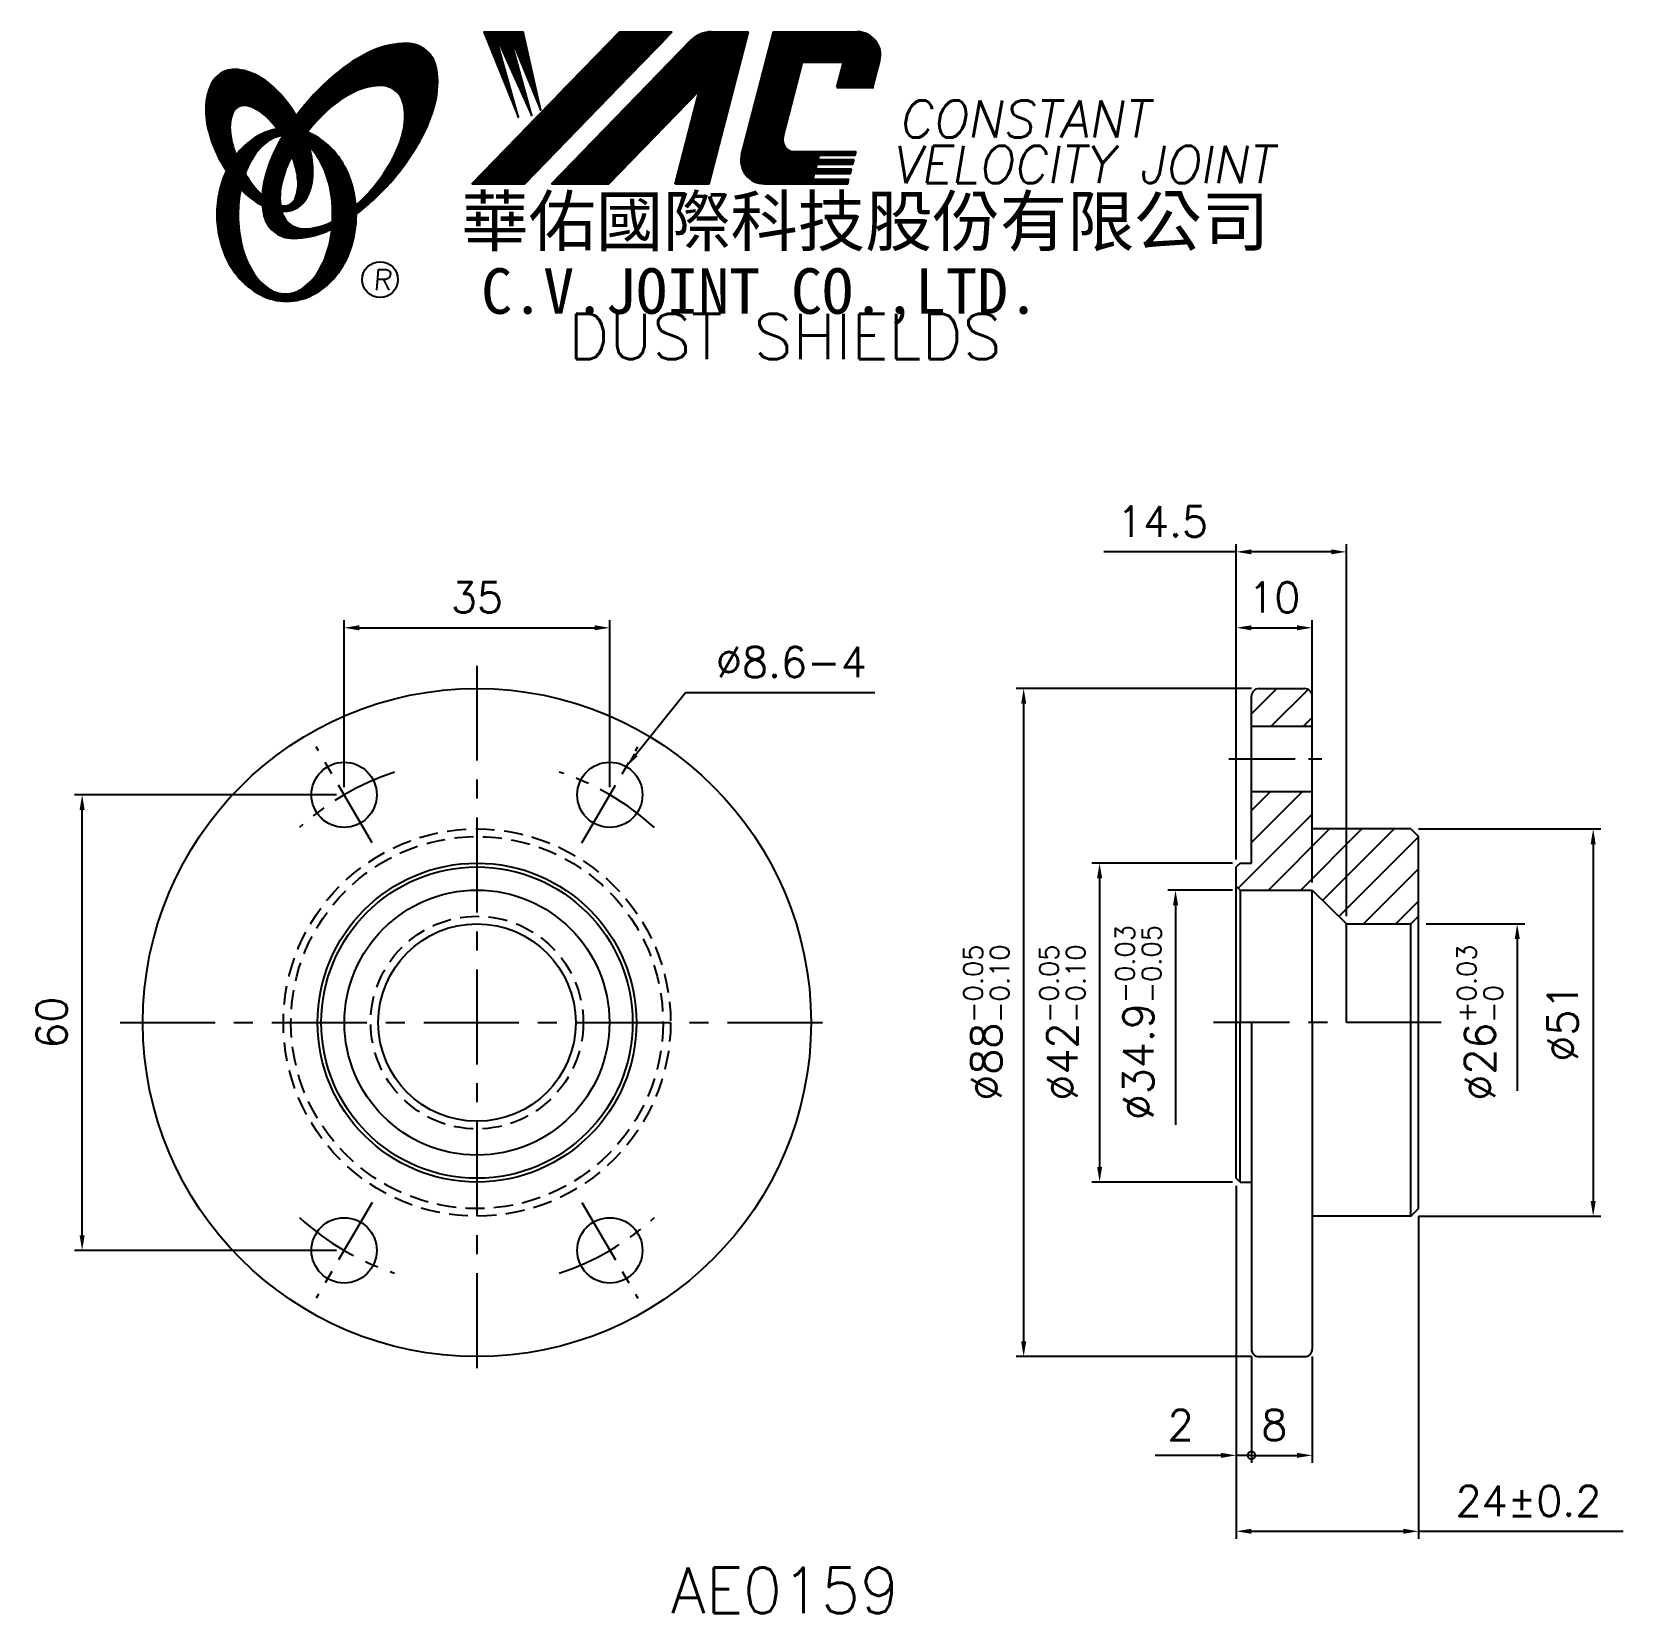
# Model space of a CAD drawing. Extents: x 68 to 277, y 4 to 212.
import ezdxf
from ezdxf.enums import TextEntityAlignment as Align

# ---------------------------------------------------------------- set-up
doc = ezdxf.new("R2010")
doc.units = 0
doc.header["$LTSCALE"] = 10
doc.header["$MEASUREMENT"] = 0
doc.linetypes.add('CENTER', pattern=[2, 1.25, -0.25, 0.25, -0.25])
doc.linetypes.add('HIDDEN', pattern=[0.375, 0.25, -0.125])
doc.layers.get('0').update_dxf_attribs({"linetype": 'CONTINUOUS'})
doc.layers.get('DEFPOINTS').update_dxf_attribs({"linetype": 'CONTINUOUS'})
doc.layers.add('4', color=4, linetype='CONTINUOUS')
doc.styles.add('CHINA', font='KAIU.TTF')
doc.styles.add('ITALICC', font='simplex.shx')
doc.dimstyles.new('STANDARD$0', dxfattribs={"dimtxt": 4, "dimasz": 2, "dimexe": 1, "dimexo": 1, "dimgap": 2, "dimtad": 1, "dimdec": 4, "dimzin": 10, "dimtxsty": 'ITALICC', "dimcen": 2, "dimclrd": 5, "dimclre": 5, "dimclrt": 18, "dimaunit": 1, "dimazin": 3, "dimtp": 0.1, "dimtfac": 0.7, "dimtdec": 4, "dimtmove": 0, "dimatfit": 3, "dimtolj": 1, "dimtzin": 10})
doc.dimstyles.new('STANDARD$7', dxfattribs={"dimtxt": 4, "dimasz": 2, "dimexe": 1, "dimexo": 1, "dimgap": 2, "dimtad": 1, "dimdec": 4, "dimzin": 10, "dimtxsty": 'ITALICC', "dimcen": -2, "dimclrd": 5, "dimclre": 5, "dimclrt": 18, "dimaunit": 1, "dimazin": 3, "dimtp": 2, "dimtfac": 0.75, "dimtdec": 4, "dimtmove": 0, "dimatfit": 3, "dimtolj": 1, "dimtzin": 10})
pattern_1 = [(45, (-8.511404, 4.563259), (-0.00883883476, 0.00883883476), [])]
pattern_2 = [(45, (160.079141, -31.741151), (-0.00727476112, 0.00727476112), [])]

# ---------------------------------------------------------------- blocks, each defined once
blk = doc.blocks.new('*D24')
at = {"color": 5, "linetype": 'BYBLOCK'}
for p, q in [((108.73, 112.5), (108.73, 134.5)), ((143.73, 112.5), (143.73, 134.5)), ((110.73, 133.5), (141.73, 133.5))]:
    blk.add_line(p, q, dxfattribs=at)
for points in [[(110.73, 133.83), (110.73, 133.17), (108.73, 133.5)], [(141.73, 133.83), (141.73, 133.17), (143.73, 133.5)]]:
    blk.add_solid(points, dxfattribs=at)
at = {"layer": 'DEFPOINTS', "color": 0, "linetype": 'BYBLOCK'}
for p in [(143.73, 133.5), (108.73, 111.5), (143.73, 111.5)]:
    blk.add_point(p, dxfattribs=at)
at = {"color": 18, "linetype": 'BYBLOCK', "insert": (126.23, 137.5), "char_height": 4, "attachment_point": 5, "style": 'ITALICC'}
blk.add_mtext('\\A1;35', dxfattribs=at)
blk = doc.blocks.new('*D25')
at = {"color": 5, "linetype": 'BYBLOCK'}
for p, q in [((107.73, 111.5), (73.23, 111.5)), ((74.23, 53.5), (74.23, 109.5)), ((107.73, 51.5), (73.23, 51.5))]:
    blk.add_line(p, q, dxfattribs=at)
for points in [[(73.9, 109.5), (74.57, 109.5), (74.23, 111.5)], [(73.9, 53.5), (74.57, 53.5), (74.23, 51.5)]]:
    blk.add_solid(points, dxfattribs=at)
at = {"layer": 'DEFPOINTS', "color": 0, "linetype": 'BYBLOCK'}
for p in [(74.23, 111.5), (108.73, 111.5), (108.73, 51.5)]:
    blk.add_point(p, dxfattribs=at)
at = {"color": 18, "linetype": 'BYBLOCK', "insert": (70.23, 81.5), "char_height": 4, "attachment_point": 5, "rotation": 90, "style": 'ITALICC'}
blk.add_mtext('\\A1;60', dxfattribs=at)
blk = doc.blocks.new('*D26')
at = {"color": 5, "linetype": 'BYBLOCK'}
for p, q in [((226.23, 103), (226.23, 134.5)), ((236.23, 99.95), (236.23, 134.5)), ((228.23, 133.5), (234.23, 133.5))]:
    blk.add_line(p, q, dxfattribs=at)
for points in [[(228.23, 133.83), (228.23, 133.17), (226.23, 133.5)], [(234.23, 133.83), (234.23, 133.17), (236.23, 133.5)]]:
    blk.add_solid(points, dxfattribs=at)
at = {"layer": 'DEFPOINTS', "color": 0, "linetype": 'BYBLOCK'}
for p in [(236.23, 133.5), (226.23, 102), (236.23, 98.95)]:
    blk.add_point(p, dxfattribs=at)
at = {"color": 18, "linetype": 'BYBLOCK', "insert": (231.23, 137.5), "char_height": 4, "attachment_point": 5, "style": 'ITALICC'}
blk.add_mtext('\\A1;10', dxfattribs=at)
blk = doc.blocks.new('*D27')
at = {"color": 5, "linetype": 'BYBLOCK'}
for p, q in [((226.23, 143.5), (208.8, 143.5)), ((226.23, 103), (226.23, 144.5)), ((238.73, 143.5), (228.23, 143.5)), ((240.73, 95.5), (240.73, 144.5))]:
    blk.add_line(p, q, dxfattribs=at)
for points in [[(228.23, 143.83), (228.23, 143.17), (226.23, 143.5)], [(238.73, 143.83), (238.73, 143.17), (240.73, 143.5)]]:
    blk.add_solid(points, dxfattribs=at)
at = {"layer": 'DEFPOINTS', "color": 0, "linetype": 'BYBLOCK'}
for p in [(226.23, 143.5), (226.23, 102), (240.73, 94.5)]:
    blk.add_point(p, dxfattribs=at)
at = {"color": 18, "linetype": 'BYBLOCK', "insert": (216.52, 147.5), "char_height": 4, "attachment_point": 5, "style": 'ITALICC'}
blk.add_mtext('\\A1;14.5', dxfattribs=at)
blk = doc.blocks.new('*D28')
at = {"color": 5, "linetype": 'BYBLOCK'}
for p, q in [((228.23, 125.5), (197.23, 125.5)), ((198.23, 123.5), (198.23, 39.5)), ((228.23, 37.5), (197.23, 37.5))]:
    blk.add_line(p, q, dxfattribs=at)
for points in [[(197.9, 123.5), (198.57, 123.5), (198.23, 125.5)], [(197.9, 39.5), (198.57, 39.5), (198.23, 37.5)]]:
    blk.add_solid(points, dxfattribs=at)
at = {"layer": 'DEFPOINTS', "color": 0, "linetype": 'BYBLOCK'}
for p in [(229.23, 125.5), (198.23, 37.5), (229.23, 37.5)]:
    blk.add_point(p, dxfattribs=at)
at = {"color": 18, "linetype": 'BYBLOCK', "insert": (193.32, 81.5), "char_height": 4, "attachment_point": 5, "rotation": 90, "style": 'ITALICC'}
blk.add_mtext('\\A1;∅88\\H2.5\\S-0.05^ -0.10', dxfattribs=at)
blk = doc.blocks.new('*D29')
at = {"color": 5, "linetype": 'BYBLOCK'}
for p, q in [((250.23, 107), (274.23, 107)), ((273.23, 105), (273.23, 58)), ((250.23, 56), (274.23, 56))]:
    blk.add_line(p, q, dxfattribs=at)
for points in [[(272.9, 105), (273.57, 105), (273.23, 107)], [(272.9, 58), (273.57, 58), (273.23, 56)]]:
    blk.add_solid(points, dxfattribs=at)
at = {"layer": 'DEFPOINTS', "color": 0, "linetype": 'BYBLOCK'}
for p in [(249.23, 107), (249.23, 56), (273.23, 56)]:
    blk.add_point(p, dxfattribs=at)
at = {"color": 18, "linetype": 'BYBLOCK', "insert": (269.23, 81.5), "char_height": 4, "attachment_point": 5, "rotation": 90, "style": 'ITALICC'}
blk.add_mtext('\\A1;∅51', dxfattribs=at)
blk = doc.blocks.new('_DOTSMALL')
at = {"color": 0, "linetype": 'BYBLOCK', "const_width": 0.5}
blk.add_lwpolyline([(-0.0625, 0, 1), (0.0625, 0, 1)], format="xyb", close=True, dxfattribs=at)
blk = doc.blocks.new('*D30')
at = {"color": 5, "linetype": 'BYBLOCK'}
for p, q in [((226.23, 60), (226.23, 23.5)), ((228.23, 37.5), (228.23, 23.5)), ((224.23, 24.5), (215.57, 24.5)), ((228.23, 24.5), (226.23, 24.5)), ((228.23, 24.5), (230.23, 24.5))]:
    blk.add_line(p, q, dxfattribs=at)
blk.add_solid([(224.23, 24.83), (224.23, 24.17), (226.23, 24.5)], dxfattribs=at)
at = {"layer": 'DEFPOINTS', "color": 0, "linetype": 'BYBLOCK'}
for p in [(226.23, 61), (228.23, 38.5), (226.23, 24.5)]:
    blk.add_point(p, dxfattribs=at)
at = {"color": 5, "linetype": 'BYBLOCK', "xscale": 2, "yscale": 2, "zscale": 2, "rotation": 180}
blk.add_blockref('_DOTSMALL', (228.23, 24.5), dxfattribs=at)
at = {"color": 18, "linetype": 'BYBLOCK', "insert": (218.9, 28.5), "char_height": 4, "attachment_point": 5, "style": 'ITALICC'}
blk.add_mtext('\\A1;2', dxfattribs=at)
blk = doc.blocks.new('*D31')
at = {"color": 5, "linetype": 'BYBLOCK'}
for p, q in [((225.73, 98.95), (217.23, 98.95)), ((218.23, 96.95), (218.23, 68.05))]:
    blk.add_line(p, q, dxfattribs=at)
blk.add_solid([(217.9, 96.95), (218.57, 96.95), (218.23, 98.95)], dxfattribs=at)
at = {"layer": 'DEFPOINTS', "color": 0, "linetype": 'BYBLOCK'}
for p in [(218.23, 98.95), (226.73, 98.95), (226.23, 64.05)]:
    blk.add_point(p, dxfattribs=at)
at = {"color": 18, "linetype": 'BYBLOCK', "insert": (213.32, 81.5), "char_height": 4, "attachment_point": 5, "rotation": 90, "style": 'ITALICC'}
blk.add_mtext('\\A1;∅34.9\\H2.5\\S-0.03^ -0.05', dxfattribs=at)
blk = doc.blocks.new('*D32')
at = {"color": 5, "linetype": 'BYBLOCK'}
for p, q in [((225.73, 102.5), (207.23, 102.5)), ((208.23, 100.5), (208.23, 62.5)), ((225.73, 60.5), (207.23, 60.5))]:
    blk.add_line(p, q, dxfattribs=at)
for points in [[(207.9, 100.5), (208.57, 100.5), (208.23, 102.5)], [(207.9, 62.5), (208.57, 62.5), (208.23, 60.5)]]:
    blk.add_solid(points, dxfattribs=at)
at = {"layer": 'DEFPOINTS', "color": 0, "linetype": 'BYBLOCK'}
for p in [(226.73, 102.5), (208.23, 60.5), (226.73, 60.5)]:
    blk.add_point(p, dxfattribs=at)
at = {"color": 18, "linetype": 'BYBLOCK', "insert": (203.32, 81.5), "char_height": 4, "attachment_point": 5, "rotation": 90, "style": 'ITALICC'}
blk.add_mtext('\\A1;∅42\\H2.5\\S-0.05^ -0.10', dxfattribs=at)
blk = doc.blocks.new('*D33')
at = {"color": 5, "linetype": 'BYBLOCK'}
for p, q in [((226.23, 60), (226.23, 13.5)), ((250.23, 56), (250.23, 13.5)), ((228.23, 14.5), (248.23, 14.5)), ((250.23, 14.5), (277.19, 14.5))]:
    blk.add_line(p, q, dxfattribs=at)
for points in [[(228.23, 14.83), (228.23, 14.17), (226.23, 14.5)], [(248.23, 14.83), (248.23, 14.17), (250.23, 14.5)]]:
    blk.add_solid(points, dxfattribs=at)
at = {"layer": 'DEFPOINTS', "color": 0, "linetype": 'BYBLOCK'}
for p in [(226.23, 61), (250.23, 57), (250.23, 14.5)]:
    blk.add_point(p, dxfattribs=at)
at = {"color": 18, "linetype": 'BYBLOCK', "insert": (264.71, 18.5), "char_height": 4, "attachment_point": 5, "style": 'ITALICC'}
blk.add_mtext('\\A1;24±0.2', dxfattribs=at)
blk = doc.blocks.new('*D34')
at = {"color": 5, "linetype": 'BYBLOCK'}
for p, q in [((228.23, 37.5), (228.23, 23.5)), ((236.23, 37.5), (236.23, 23.5)), ((228.23, 24.5), (234.23, 24.5))]:
    blk.add_line(p, q, dxfattribs=at)
blk.add_solid([(234.23, 24.83), (234.23, 24.17), (236.23, 24.5)], dxfattribs=at)
at = {"layer": 'DEFPOINTS', "color": 0, "linetype": 'BYBLOCK'}
for p in [(228.23, 38.5), (236.23, 38.5), (236.23, 24.5)]:
    blk.add_point(p, dxfattribs=at)
at = {"color": 5, "linetype": 'BYBLOCK', "xscale": 2, "yscale": 2, "zscale": 2, "rotation": 180}
blk.add_blockref('_DOTSMALL', (228.23, 24.5), dxfattribs=at)
at = {"color": 18, "linetype": 'BYBLOCK', "insert": (231.23, 28.5), "char_height": 4, "attachment_point": 5, "style": 'ITALICC'}
blk.add_mtext('\\A1;8', dxfattribs=at)
blk = doc.blocks.new('*D35')
at = {"color": 5, "linetype": 'BYBLOCK'}
for p, q in [((251.23, 94.5), (264.23, 94.5)), ((263.23, 92.5), (263.23, 72.5))]:
    blk.add_line(p, q, dxfattribs=at)
blk.add_solid([(262.9, 92.5), (263.57, 92.5), (263.23, 94.5)], dxfattribs=at)
at = {"layer": 'DEFPOINTS', "color": 0, "linetype": 'BYBLOCK'}
for p in [(250.23, 94.5), (263.23, 94.5), (250.23, 68.5)]:
    blk.add_point(p, dxfattribs=at)
at = {"color": 18, "linetype": 'BYBLOCK', "insert": (258.32, 81.5), "char_height": 4, "attachment_point": 5, "rotation": 90, "style": 'ITALICC'}
blk.add_mtext('\\A1;∅26\\H2.5\\S+0.03^ -0', dxfattribs=at)

msp = doc.modelspace()

# ---------------------------------------------------------------- hatches: boundary and pattern name
at = {"layer": '4', "linetype": 'CONTINUOUS'}
h = msp.add_hatch(dxfattribs=at)
h.set_pattern_fill('ANSI31', color=5, scale=0.1, style=0)
h.set_pattern_definition(pattern_1)
h.paths.add_polyline_path([(151.9473, 211.99424), (144.98999, 211.99424), (125.57339, 191.99048), (132.53069, 191.99048)])
h.paths.add_polyline_path([(155.49419, 204.22867), (152.31382, 191.99048), (156.7948, 191.99048), (161.99324, 211.99424), (157.09651, 211.99424, 0.202785967), (154.36244, 210.83782), (136.06831, 191.99048), (143.61522, 191.99048)])
h.paths.add_polyline_path([(169.1213, 207.99582), (174.51502, 207.99582), (173.646, 204.65181), (178.36282, 204.65181), (179.27954, 208.17937, 0.490800957), (176.32934, 211.99424), (165.29502, 211.99424), (161.08797, 195.80535, 0.490800957), (164.03817, 191.99048), (175.07248, 191.99048), (175.22693, 192.58479), (170.51011, 192.58479), (170.70348, 193.32888), (175.4203, 193.32888), (175.57886, 193.93902), (170.86204, 193.93902), (171.02328, 194.55949), (175.7401, 194.55949), (175.89628, 195.16048), (171.17946, 195.16048), (171.33626, 195.76385), (176.05308, 195.76385), (176.16981, 196.21305), (168.03007, 196.21305, -0.490800957), (166.55497, 198.12048)])
h = msp.add_hatch(dxfattribs=at)
h.set_pattern_fill('ANSI31', color=1, scale=0.1, style=0)
h.set_pattern_definition(pattern_1)
h.paths.add_polyline_path([(132.30537, 211.99424), (127.12804, 211.99424), (131.6988, 200.6905), (128.63286, 211.64848), (133.4676, 200.92616), (130.51959, 211.64848), (134.64681, 201.63313)])
h = msp.add_hatch(dxfattribs=at)
h.set_pattern_fill('ANSI31', color=5, scale=0.082305, style=0)
h.set_pattern_definition([(45, (-8.511404, 4.563259), (-0.00727476112, 0.00727476112), [])])
h.paths.add_polyline_path([(113.52407, 204.93176, -0.172879177), (115.46554, 204.2732, -0.172879177), (116.55284, 202.53515, -0.104527385), (116.58061, 199.20695, -0.065680101), (115.41108, 195.805, -0.051823203), (112.97067, 191.96261, -0.044272532), (110.29569, 189.13627, -0.020203161), (110.34928, 187.99836, 0.006517006), (110.75383, 188.31043, 0.049863361), (115.30725, 192.72349, 0.049863361), (118.89689, 197.95066, 0.063682799), (120.71793, 202.578, 0.103597411), (120.90723, 207.16198, 0.177892575), (119.55862, 209.53225, 0.177892575), (116.99623, 210.46558, 0.103597411), (112.50843, 209.51254, 0.063682799), (108.25069, 206.94346, 0.049863361), (103.69727, 202.5304, 0.016070017), (102.42657, 200.92409, -0.007061632), (102.67385, 200.48706, -0.031648676), (103.62644, 198.45048, -0.008069351), (104.05834, 199.01479, -0.051823203), (107.23672, 202.27325, -0.065680101), (110.27865, 204.1936, -0.104527385)])
h.paths.add_polyline_path([(100.4484, 191.77045, -0.065680101), (101.61793, 195.1724, -0.006063428), (101.86187, 195.64742, 0.027613469), (101.13503, 197.23549, 0.017011252), (100.60161, 198.17046, 0.007829282), (100.10763, 197.30323, 0.063682799), (98.28659, 192.67589, 0.103597411), (98.09729, 188.09192, 0.177892575), (99.44589, 185.72164, 0.177892575), (102.00829, 184.78831, 0.103597411), (106.49608, 185.74136, 0.008811776), (107.12305, 186.03143, 0.013922709), (107.20038, 187.00124, -0.009086703), (106.75036, 186.7838, -0.104527385), (103.50494, 186.04564, -0.172879177), (101.56347, 186.7042, -0.172879177), (100.47617, 188.44225, -0.104527385)])
h = msp.add_hatch(dxfattribs=at)
h.set_pattern_fill('ANSI31', color=3, scale=0.082305, style=0)
h.set_pattern_definition(pattern_2)
h.paths.add_polyline_path([(97.72756, 205.9826, 0.106488277), (94.78568, 207.02117, 0.158297415), (92.69548, 206.62613, 0.158297415), (91.23615, 205.07844, 0.106488277), (90.52534, 202.04067, 0.071723199), (90.94339, 198.72772, 0.058080454), (92.48837, 194.91233, 0.058080454), (94.86942, 191.55454, 0.071723199), (97.43466, 189.41679, 0.020895977), (97.97484, 189.1148, -0.030777155), (97.95894, 190.49102, -0.042059526), (96.86258, 191.65378, -0.04691039), (95.24342, 194.13493, -0.04691039), (94.11514, 196.87441, -0.060581117), (93.71303, 199.13648, -0.10187153), (94.02465, 201.22468, -0.185892489), (94.80474, 202.11632, -0.185892489), (95.98139, 202.25444, -0.10187153), (97.87904, 201.3289, -0.060581117), (99.51587, 199.71663, -0.04691039), (101.13503, 197.23549, -0.04691039), (102.26331, 194.496, -0.060581117), (102.66541, 192.23393, -0.10187153), (102.35379, 190.14573, -0.185892489), (101.5737, 189.25409, -0.185892489), (100.39706, 189.11597, -0.002013383), (100.35626, 189.12659, 0.021593804), (100.47617, 188.44225, 0.006477741), (100.49418, 188.36522, 0.14950097), (102.46673, 188.77326, 0.158297415), (103.92607, 190.32095, 0.106488277), (104.63688, 193.35871, 0.071723199), (104.21883, 196.67167, 0.058080454), (102.67385, 200.48706, 0.058080454), (100.2928, 203.84485, 0.071723199)])
h = msp.add_hatch(dxfattribs=at)
h.set_pattern_fill('ANSI31', color=1, scale=0.082305, style=0)
h.set_pattern_definition(pattern_2)
h.paths.add_polyline_path([(98.82119, 197.65915, -0.120168026), (100.51298, 198.31254, 0.016865385), (99.91322, 199.19528, 0.076648372), (97.75699, 198.47636, 0.104809576), (94.67254, 195.96326, 0.005838257), (94.50559, 195.75106, 0.028089978), (95.24342, 194.13493, 0.014237292), (95.68554, 193.34988, -0.045767751), (96.61072, 195.28672, -0.106890197)])
h.paths.add_polyline_path([(94.78982, 187.90453, -0.048711043), (95.11992, 191.28487, -0.007865741), (94.86942, 191.55454, -0.037695478), (93.23354, 193.6733, 0.03042545), (92.70821, 192.36932, 0.080710289), (91.98278, 187.90453, 0.080710289), (92.70821, 183.43974, 0.089265679), (94.67254, 179.8458, 0.104809576), (97.75699, 177.3327, 0.11926607), (101.16618, 176.50776, 0.11926607), (104.57538, 177.3327, 0.104809576), (107.65983, 179.8458, 0.089265679), (109.62415, 183.43974, 0.080710289), (110.34959, 187.90453, 0.080710289), (109.62415, 192.36932, 0.089265679), (107.65983, 195.96326, 0.104809576), (104.57538, 198.47636, 0.025513357), (103.88214, 198.78911, 0.004818181), (103.62644, 198.45048, -0.023722145), (104.16765, 196.85373, -0.065307489), (105.40283, 195.28672, -0.073950765), (106.71529, 192.08899, -0.060532391), (107.22374, 187.90453, -0.060532391), (106.71529, 183.72007, -0.073950765), (105.40283, 180.52234, -0.106890197), (103.19237, 178.14991, -0.153118262), (101.00678, 177.46454, -0.153118262), (98.82119, 178.14991, -0.106890197), (96.61072, 180.52234, -0.073950765), (95.29827, 183.72007, -0.060532391)])
h = msp.add_hatch(dxfattribs=at)
h.set_pattern_fill('ANSI31', color=5, scale=24, style=0)
h.set_pattern_definition([(45, (-21.246, 4.2123), (-2.12132, 2.12132), [])])
h.paths.add_polyline_path([(236.23342, 120.53126), (236.23342, 124.50015, 0.414213562), (235.23342, 125.50015), (229.23342, 125.50015, 0.414213562), (228.23342, 124.50015), (228.23342, 120.53126)])
h.paths.add_polyline_path([(236.23342, 107.00015), (236.23342, 111.93126), (228.23342, 111.93126), (228.23342, 102.50015), (226.73342, 102.50015), (226.23342, 102.00015), (226.23342, 99.45015), (226.73342, 98.95015), (236.23342, 98.95015), (240.73342, 94.50015), (249.23342, 94.50015), (250.23342, 95.50015), (250.23342, 106.00015), (249.23342, 107.00015)])

# ---------------------------------------------------------------- linework, layer by layer
at = {"layer": '4', "color": 5, "linetype": 'CONTINUOUS'}
for p, q in [((125.57339, 191.99048), (144.98999, 211.99424)), ((132.53069, 191.99048), (151.9473, 211.99424)), ((144.98999, 211.99424), (151.9473, 211.99424)), ((156.7948, 191.99048), (161.99324, 211.99424)), ((157.09651, 211.99424), (161.99324, 211.99424)), ((161.08797, 195.80535), (165.29502, 211.99424)), ((165.29502, 211.99424), (176.32934, 211.99424)), ((136.06831, 191.99048), (154.36244, 210.83782)), ((166.55497, 198.12048), (169.1213, 207.99582)), ((169.1213, 207.99582), (174.51502, 207.99582)), ((173.646, 204.65181), (174.51502, 207.99582)), ((178.36282, 204.65181), (179.27954, 208.17937)), ((143.61522, 191.99048), (155.49419, 204.22867)), ((152.31382, 191.99048), (155.49419, 204.22867)), ((173.646, 204.65181), (178.51325, 204.65181)), ((168.03007, 196.21305), (176.16981, 196.21305)), ((171.17946, 195.16048), (171.33626, 195.76385)), ((171.17946, 195.16048), (175.89628, 195.16048)), ((171.33626, 195.76385), (176.05308, 195.76385)), ((175.7401, 194.55949), (175.89628, 195.16048)), ((176.05308, 195.76385), (176.16981, 196.21305)), ((170.51011, 192.58479), (170.70348, 193.32888)), ((170.70348, 193.32888), (175.4203, 193.32888)), ((170.86204, 193.93902), (171.02328, 194.55949)), ((170.86204, 193.93902), (175.57886, 193.93902)), ((171.02328, 194.55949), (175.7401, 194.55949)), ((175.4203, 193.32888), (175.57886, 193.93902)), ((125.57339, 191.99048), (132.53069, 191.99048)), ((136.06831, 191.99048), (143.61522, 191.99048)), ((152.31382, 191.99048), (156.7948, 191.99048)), ((164.03817, 191.99048), (175.07248, 191.99048)), ((170.51011, 192.58479), (175.22693, 192.58479)), ((175.07248, 191.99048), (175.22693, 192.58479))]:
    msp.add_line(p, q, dxfattribs=at)
at = {"layer": '4', "color": 1, "linetype": 'CONTINUOUS'}
for p, q in [((127.12804, 211.99424), (132.30537, 211.99424)), ((127.12804, 211.99424), (131.6988, 200.6905)), ((134.64681, 201.63313), (132.30537, 211.99424)), ((131.6988, 200.6905), (128.63286, 211.64848)), ((128.63286, 211.64848), (133.4676, 200.92616)), ((133.4676, 200.92616), (130.51959, 211.64848)), ((130.51959, 211.64848), (134.64681, 201.63313))]:
    msp.add_line(p, q, dxfattribs=at)
at = {"layer": '4', "color": 5, "linetype": 'CENTER'}
for p, q in [((126.23238, 128.50015), (126.23238, 34.50015)), ((79.23238, 81.50015), (173.23238, 81.50015)), ((253.23342, 81.50015), (223.23342, 81.50015))]:
    msp.add_line(p, q, dxfattribs=at)
at = {"layer": '4', "color": 7, "linetype": 'CONTINUOUS'}
for p, q in [((228.23342, 102.50015), (228.23342, 124.50015)), ((229.23342, 125.50015), (235.23342, 125.50015)), ((236.23342, 107.00015), (236.23342, 124.50015)), ((228.23342, 120.53126), (236.23342, 120.53126)), ((228.23342, 111.93126), (236.23342, 111.93126)), ((249.23342, 107.00015), (236.23342, 107.00015)), ((249.23342, 107.00015), (250.23342, 106.00015)), ((250.23342, 57.00015), (250.23342, 106.00015)), ((226.73342, 102.50015), (226.23342, 102.00015)), ((226.23342, 61.00015), (226.23342, 102.00015)), ((226.73342, 102.50015), (228.23342, 102.50015)), ((226.23342, 99.45015), (226.73342, 98.95015)), ((226.73342, 98.95015), (226.73342, 81.50015)), ((226.73342, 98.95015), (236.23342, 98.95015)), ((236.23342, 81.50015), (236.23342, 98.95015)), ((236.23342, 98.95015), (240.73342, 94.50015)), ((240.73342, 94.50015), (249.23342, 94.50015)), ((240.73342, 81.50015), (240.73342, 94.50015)), ((249.23342, 94.50015), (250.23342, 95.50015)), ((249.23342, 56.00015), (249.23342, 94.50015)), ((226.73342, 60.50015), (226.73342, 81.50015)), ((228.23342, 81.50015), (228.23342, 38.50015)), ((236.23342, 81.50015), (236.23342, 38.50015)), ((226.73342, 60.50015), (226.23342, 61.00015)), ((226.73342, 60.50015), (228.23342, 60.50015)), ((249.23342, 56.00015), (250.23342, 57.00015)), ((249.23342, 56.00015), (236.23342, 56.00015)), ((229.23342, 37.50015), (235.23342, 37.50015))]:
    msp.add_line(p, q, dxfattribs=at)
at = {"layer": '4', "color": 5, "linetype": 'CENTER', "ltscale": 0.7}
for p, q in [((112.41064, 105.19456), (105.05412, 117.80574)), ((140.05412, 105.19456), (147.41064, 117.80574)), ((225.23342, 116.23126), (239.23342, 116.23126)), ((112.41064, 57.80574), (105.05412, 45.19456)), ((140.05412, 57.80574), (147.41064, 45.19456))]:
    msp.add_line(p, q, dxfattribs=at)
at = {"layer": '4', "color": 5, "linetype": 'CONTINUOUS'}
for points in [[(110.34928, 187.99836, 0.006517006), (110.75383, 188.31043, 0.049863361), (115.30725, 192.72349, 0.049863361), (118.89689, 197.95066, 0.063682799), (120.71793, 202.578, 0.103597411), (120.90723, 207.16198, 0.177892575), (119.55862, 209.53225, 0.177892575), (116.99623, 210.46558, 0.103597411), (112.50843, 209.51254, 0.063682799), (108.25069, 206.94346, 0.049863361), (103.69727, 202.5304, 0.016070017), (102.42657, 200.92409)], [(110.29569, 189.13627, 0.044272532), (112.97067, 191.96261, 0.051823203), (115.41108, 195.805, 0.065680101), (116.58061, 199.20695, 0.104527385), (116.55284, 202.53515, 0.172879177), (115.46554, 204.2732, 0.172879177), (113.52407, 204.93176, 0.104527385), (110.27865, 204.1936, 0.065680101), (107.23672, 202.27325, 0.051823203), (104.05834, 199.01479, 0.008069351), (103.62644, 198.45048)], [(100.60161, 198.17046, 0.007829282), (100.10763, 197.30323, 0.063682799), (98.28659, 192.67589, 0.103597411), (98.09729, 188.09192, 0.177892575), (99.44589, 185.72164, 0.177892575), (102.00829, 184.78831, 0.103597411), (106.49608, 185.74136, 0.008811776), (107.12305, 186.03143, 0.008811776)], [(101.86187, 195.64742, 0.006063428), (101.61793, 195.1724, 0.065680101), (100.4484, 191.77045, 0.104527385), (100.47617, 188.44225, 0.172879177), (101.56347, 186.7042, 0.172879177), (103.50494, 186.04564, 0.104527385), (106.75036, 186.7838, 0.009086703), (107.20038, 187.00124, 0.009086703)]]:
    msp.add_lwpolyline(points, format="xyb", dxfattribs=at)
at = {"layer": '4', "color": 3, "linetype": 'CONTINUOUS'}
for points in [[(100.49418, 188.36522, 0.14950097), (102.46673, 188.77326, 0.158297415), (103.92607, 190.32095, 0.106488277), (104.63688, 193.35871, 0.071723199), (104.21883, 196.67167, 0.058080454), (102.67385, 200.48706, 0.058080454), (100.2928, 203.84485, 0.071723199), (97.72756, 205.9826, 0.106488277), (94.78568, 207.02117, 0.158297415), (92.69548, 206.62613, 0.158297415), (91.23615, 205.07844, 0.106488277), (90.52534, 202.04067, 0.071723199), (90.94339, 198.72772, 0.058080454), (92.48837, 194.91233, 0.058080454), (94.86942, 191.55454, 0.071723199), (97.43466, 189.41679, 0.020895977), (97.97484, 189.1148, 0.020895977)], [(100.35626, 189.12659, 0.002013383), (100.39706, 189.11597, 0.185892489), (101.5737, 189.25409, 0.185892489), (102.35379, 190.14573, 0.10187153), (102.66541, 192.23393, 0.060581117), (102.26331, 194.496, 0.04691039), (101.13503, 197.23549, 0.04691039), (99.51587, 199.71663, 0.060581117), (97.87904, 201.3289, 0.10187153), (95.98139, 202.25444, 0.185892489), (94.80474, 202.11632, 0.185892489), (94.02465, 201.22468, 0.10187153), (93.71303, 199.13648, 0.060581117), (94.11514, 196.87441, 0.04691039), (95.24342, 194.13493, 0.04691039), (96.86258, 191.65378, 0.042059526), (97.95894, 190.49102, 0.042059526)]]:
    msp.add_lwpolyline(points, format="xyb", dxfattribs=at)
at = {"layer": '4', "color": 1, "linetype": 'CONTINUOUS'}
for points in [[(99.91322, 199.19528, 0.076648372), (97.75699, 198.47636, 0.104809576), (94.67254, 195.96326, 0.005838257), (94.50559, 195.75106, 0.005838257)], [(93.23354, 193.6733, 0.03042545), (92.70821, 192.36932, 0.080710289), (91.98278, 187.90453, 0.080710289), (92.70821, 183.43974, 0.089265679), (94.67254, 179.8458, 0.104809576), (97.75699, 177.3327, 0.11926607), (101.16618, 176.50776, 0.11926607), (104.57538, 177.3327, 0.104809576), (107.65983, 179.8458, 0.089265679), (109.62415, 183.43974, 0.080710289), (110.34959, 187.90453, 0.080710289), (109.62415, 192.36932, 0.089265679), (107.65983, 195.96326, 0.104809576), (104.57538, 198.47636, 0.025513357), (103.88214, 198.78911, 0.025513357)], [(100.51298, 198.31254, 0.120168026), (98.82119, 197.65915, 0.106890197), (96.61072, 195.28672, 0.045767751), (95.68554, 193.34988, 0.045767751)], [(95.11992, 191.28487, 0.048711043), (94.78982, 187.90453, 0.060532391), (95.29827, 183.72007, 0.073950765), (96.61072, 180.52234, 0.106890197), (98.82119, 178.14991, 0.153118262), (101.00678, 177.46454, 0.153118262), (103.19237, 178.14991, 0.106890197), (105.40283, 180.52234, 0.073950765), (106.71529, 183.72007, 0.060532391), (107.22374, 187.90453, 0.060532391), (106.71529, 192.08899, 0.073950765), (105.40283, 195.28672, 0.065307489), (104.16765, 196.85373)]]:
    msp.add_lwpolyline(points, format="xyb", dxfattribs=at)
at = {"layer": '4', "color": 5, "linetype": 'CONTINUOUS'}
msp.add_circle((113.47043, 179.35881), 2.35282, dxfattribs=at)
at = {"layer": '4', "color": 7, "linetype": 'CONTINUOUS'}
for centre, radius in [((126.23238, 81.50015), 44), ((108.73238, 111.50015), 4.3), ((143.73238, 111.50015), 4.3), ((126.23238, 81.50015), 21), ((126.23238, 81.50015), 20.5), ((126.23238, 81.50015), 17.45), ((126.23238, 81.50015), 13), ((108.73238, 51.50015), 4.3), ((143.73238, 51.50015), 4.3)]:
    msp.add_circle(centre, radius, dxfattribs=at)
at = {"layer": '4', "color": 5, "linetype": 'HIDDEN'}
for radius in [25.5, 24.5, 14]:
    msp.add_circle((126.23238, 81.50015), radius, dxfattribs=at)
at = {"layer": '4', "color": 5, "linetype": 'CONTINUOUS'}
for centre, radius, start, end in [((157.09651, 208.184), 3.81024, 90, 135.8533387), ((176.32934, 208.94605), 3.04819, 345.4326059, 90), ((168.03007, 197.73714), 1.5241, 165.4326059, 270), ((164.03817, 195.03867), 3.04819, 165.4326059, 270)]:
    msp.add_arc(centre, radius, start, end, dxfattribs=at)
at = {"layer": '4', "color": 7, "linetype": 'CONTINUOUS'}
for centre, start, end in [((229.23342, 124.50015), 90, 180), ((235.23342, 124.50015), 0, 90), ((229.23342, 38.50015), 180, 270), ((235.23342, 38.50015), 270, 360)]:
    msp.add_arc(centre, 1, start, end, dxfattribs=at)
at = {"layer": '4', "color": 5, "linetype": 'CENTER', "ltscale": 0.7}
for start, end in [(108.1913763, 132.3214981), (47.6785019, 71.8086237), (227.6785019, 251.8086237), (288.1913763, 312.3214981)]:
    msp.add_arc((126.23238, 81.50015), 34.73111, start, end, dxfattribs=at)

# ---------------------------------------------------------------- texts
at = {"layer": '4', "color": 5, "linetype": 'CONTINUOUS', "style": 'ITALICC'}
for s, height, oblique, p in [('CONSTANT', 4.9, 10, (181.7222, 198.06095)), ('VELOCITY JOINT', 4.9, 10, (180.84397, 192.06557)), ('R', 2.75625, 5, (112.51174, 177.94921))]:
    msp.add_text(s, height=height, dxfattribs=dict(at, oblique=oblique)).set_placement(p)
at = {"layer": '4', "color": 7, "linetype": 'CONTINUOUS', "style": 'CHINA'}
for s, height, p in [('華佑國際科技股份有限公司', 6.5, (124.16003, 183.80063)), ('C.V.JOINT CO.,LTD.', 6, (126.78867, 174.85442))]:
    msp.add_text(s, height=height, dxfattribs=at).set_placement(p)
at = {"layer": '4', "color": 18, "linetype": 'CONTINUOUS', "style": 'ITALICC'}
for s, p in [('DUST SHIELDS', (166.79139, 168.8616)), ('AE0159', (166.79139, 3.7142))]:
    msp.add_text(s, height=6, dxfattribs=at).set_placement(p, align=Align.CENTER)
at = {"layer": '4', "color": 18, "linetype": 'CONTINUOUS', "insert": (157.69903, 128.97927), "char_height": 4, "attachment_point": 4, "style": 'ITALICC'}
msp.add_mtext('\\A1;%%C8.6-4', dxfattribs=at)

# ---------------------------------------------------------------- dimensions: what is measured, and where the dimension line sits
at = {"layer": '4', "color": 7, "linetype": 'CONTINUOUS'}
dim = msp.add_linear_dim(base=(226.23342, 143.50013), p1=(240.73342, 94.50015), p2=(226.23342, 102.00015), dimstyle='STANDARD$0', override={"dimcen": 2.5, "dimaunit": 0, "dimtp": 0}, dxfattribs=at)
dim.commit()
dim.dimension.update_dxf_attribs({"geometry": '*D27', "text_midpoint": (216.51913, 147.50013)})
for base, p1, p2, text, picture, middle in [((143.73238, 133.50014), (108.73238, 111.50015), (143.73238, 111.50015), '35', '*D24', (126.23238, 137.50014)), ((236.23342, 133.50014), (226.23342, 102.00015), (236.23342, 98.95015), '10', '*D26', (231.23342, 137.50014))]:
    dim = msp.add_linear_dim(base=base, p1=p1, p2=p2, text=text, dimstyle='STANDARD$0', dxfattribs=at)
    dim.commit()
    dim.dimension.update_dxf_attribs({"geometry": picture, "text_midpoint": middle})
for base, p1, p2, text, override, picture, middle in [((218.23344, 98.95015), (226.23342, 64.05015), (226.73342, 98.95015), '%%C34.9\\H2.5\\S-0.03^ -0.05', {"dimcen": -2, "dimse1": 1, "dimsd1": 1, "dimaunit": 0}, '*D31', (213.31678, 81.50015)), ((198.23345, 37.50015), (229.23342, 125.50015), (229.23342, 37.50015), '%%C88\\H2.5\\S-0.05^ -0.10', {"dimcen": 2.5, "dimaunit": 0, "dimtp": 0}, '*D28', (193.31678, 81.50015)), ((208.23341, 60.50015), (226.73342, 102.50015), (226.73342, 60.50015), '%%C42\\H2.5\\S-0.05^ -0.10', {"dimcen": 2.5, "dimaunit": 0, "dimtp": 0}, '*D32', (203.31674, 81.50015)), ((263.23342, 94.50015), (250.23342, 68.50015), (250.23342, 94.50015), '%%C26\\H2.5\\S+0.03^ -0', {"dimcen": -2, "dimse1": 1, "dimsd1": 1, "dimaunit": 0}, '*D35', (258.31675, 81.50015)), ((273.23344, 56.00015), (249.23342, 107.00015), (249.23342, 56.00015), '%%C51', {"dimcen": 2.5, "dimaunit": 0, "dimtp": 0}, '*D29', (269.23344, 81.50015))]:
    dim = msp.add_linear_dim(base=base, p1=p1, p2=p2, angle=90, text=text, dimstyle='STANDARD$0', override=override, dxfattribs=at)
    dim.commit()
    dim.dimension.update_dxf_attribs({"geometry": picture, "text_midpoint": middle})
dim = msp.add_linear_dim(base=(74.23237, 111.50015), p1=(108.73238, 51.50015), p2=(108.73238, 111.50015), angle=90, text='60', dimstyle='STANDARD$0', dxfattribs=at)
dim.commit()
dim.dimension.update_dxf_attribs({"geometry": '*D25', "text_midpoint": (70.23237, 81.50015)})
for base, p1, p2, text, override, picture, middle in [((226.23342, 24.50016), (228.23342, 38.50015), (226.23342, 61.00015), '2', {"dimblk1": 'DOTSMALL', "dimsah": 1, "dimcen": -2, "dimaunit": 0, "dimtp": 0}, '*D30', (218.90009, 28.50016)), ((250.23342, 14.50019), (226.23342, 61.00015), (250.23342, 57.00015), '24%%P0.2', {"dimcen": 2.5, "dimaunit": 0, "dimtp": 0}, '*D33', (264.70961, 18.50019)), ((236.23342, 24.50016), (228.23342, 38.50015), (236.23342, 38.50015), '8', {"dimblk1": 'DOTSMALL', "dimsah": 1, "dimcen": -2, "dimaunit": 0}, '*D34', (231.23342, 28.50016))]:
    dim = msp.add_linear_dim(base=base, p1=p1, p2=p2, text=text, dimstyle='STANDARD$0', override=override, dxfattribs=at)
    dim.commit()
    dim.dimension.update_dxf_attribs({"geometry": picture, "text_midpoint": middle})

# ---------------------------------------------------------------- leaders
at = {"layer": '4', "color": 5, "linetype": 'CONTINUOUS', "annotation_type": 0, "has_hookline": 1, "hookline_direction": 0, "text_width": 20.95238}
msp.add_leader([(145.89902, 115.2144), (153.69903, 124.97927), (155.69903, 124.97927)], dimstyle='STANDARD$7', override={"dimcen": 2.5, "dimaunit": 0, "dimtfac": 0.7}, dxfattribs=at)

doc.saveas('drawing.dxf')
